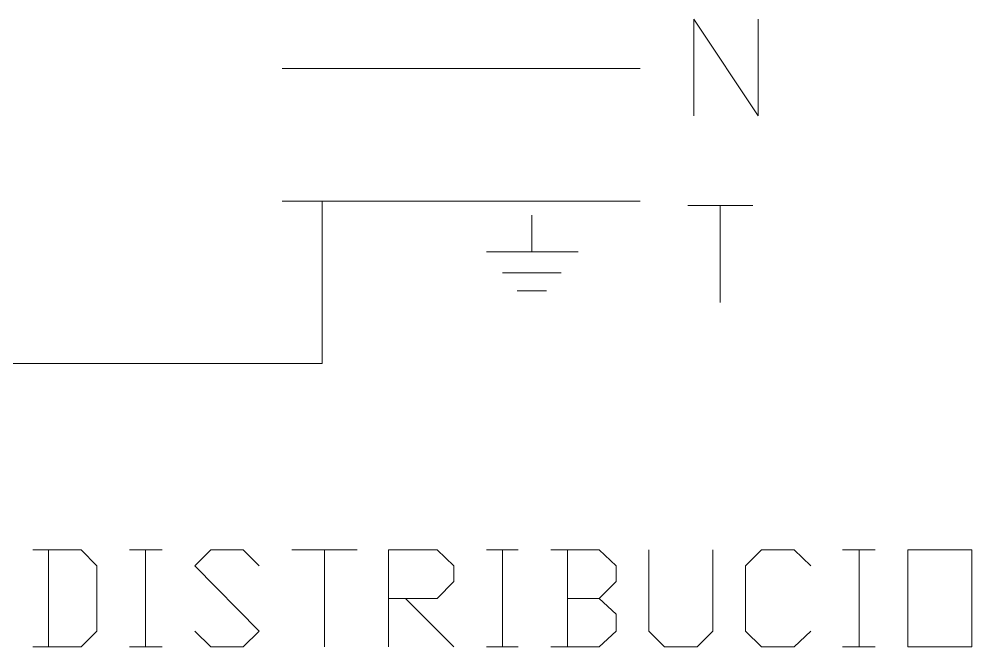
# Model space of a CAD drawing. Header units: millimetres. Extents: x -0.3 to 50, y -1 to 21.3.
# Drawn here: x 7.419 to 9.077, y 16.61 to 17.701 of the extents above; entities that cross this region are included whole.
import ezdxf

# ---------------------------------------------------------------- set-up
doc = ezdxf.new("R2010")
doc.units = ezdxf.units.MM
doc.header["$LTSCALE"] = 0.5
doc.layers.add('TABLA', color=7, linetype='Continuous')

msp = doc.modelspace()

# ---------------------------------------------------------------- linework, layer by layer
at = {"layer": 'TABLA', "color": 7, "linetype": 'Continuous', "lineweight": 18, "true_color": 0x000007}
for p, q in [((7.8773, 17.6152), (8.5001, 17.6152)), ((7.8773, 17.3844), (8.5001, 17.3844)), ((8.5826, 17.3771), (8.6961, 17.3771)), ((8.6394, 17.3771), (8.6394, 17.2086)), ((8.3114, 17.3606), (8.3114, 17.2965)), ((8.2327, 17.2965), (8.392, 17.2965)), ((8.2602, 17.2599), (8.3627, 17.2599)), ((8.2858, 17.2287), (8.3371, 17.2287)), ((7.4706, 16.7781), (7.4706, 16.6095)), ((7.6117, 16.7781), (7.6684, 16.7781)), ((7.6391, 16.7781), (7.6391, 16.6095)), ((7.8938, 16.7781), (8.0073, 16.7781)), ((7.9506, 16.7781), (7.9506, 16.6095)), ((8.2327, 16.7781), (8.2876, 16.7781)), ((8.2602, 16.7781), (8.2602, 16.6095)), ((8.3737, 16.7781), (8.3737, 16.6095)), ((8.8519, 16.7781), (8.9086, 16.7781)), ((8.8812, 16.7781), (8.8812, 16.6095)), ((8.0916, 16.6938), (8.1759, 16.6095)), ((7.6117, 16.6095), (7.6684, 16.6095)), ((8.2327, 16.6095), (8.2876, 16.6095)), ((8.8519, 16.6095), (8.9086, 16.6095))]:
    msp.add_line(p, q, dxfattribs=at)
for points in [[(8.5936, 17.5328), (8.5936, 17.7013), (8.7053, 17.5328), (8.7053, 17.7013)], [(4.2135, 17.1023), (7.9469, 17.1023), (7.9469, 17.3844)], [(7.4431, 16.6095), (7.5274, 16.6095), (7.5549, 16.637), (7.5549, 16.7506), (7.5274, 16.7781), (7.4431, 16.7781)], [(7.7252, 16.637), (7.7527, 16.6095), (7.8095, 16.6095), (7.837, 16.637), (7.7252, 16.7506), (7.7527, 16.7781), (7.8095, 16.7781), (7.837, 16.7506)], [(8.0623, 16.6095), (8.0623, 16.7781), (8.1466, 16.7781), (8.1759, 16.7506), (8.1759, 16.7231), (8.1466, 16.6938), (8.0623, 16.6938)], [(8.4287, 16.6938), (8.458, 16.7231), (8.458, 16.7506), (8.4287, 16.7781), (8.3444, 16.7781)], [(8.5148, 16.7781), (8.5148, 16.637), (8.5423, 16.6095), (8.5991, 16.6095), (8.6265, 16.637), (8.6265, 16.7781)], [(8.7969, 16.637), (8.7676, 16.6095), (8.7108, 16.6095), (8.6833, 16.637), (8.6833, 16.7506), (8.7108, 16.7781), (8.7676, 16.7781), (8.7969, 16.7506)], [(8.3444, 16.6095), (8.4287, 16.6095), (8.458, 16.637), (8.458, 16.6663), (8.4287, 16.6938), (8.3737, 16.6938)]]:
    msp.add_lwpolyline(points, dxfattribs=at)
msp.add_lwpolyline([(8.9654, 16.6095), (9.0772, 16.6095), (9.0772, 16.7781), (8.9654, 16.7781)], close=True, dxfattribs=at)

doc.saveas('drawing.dxf')
